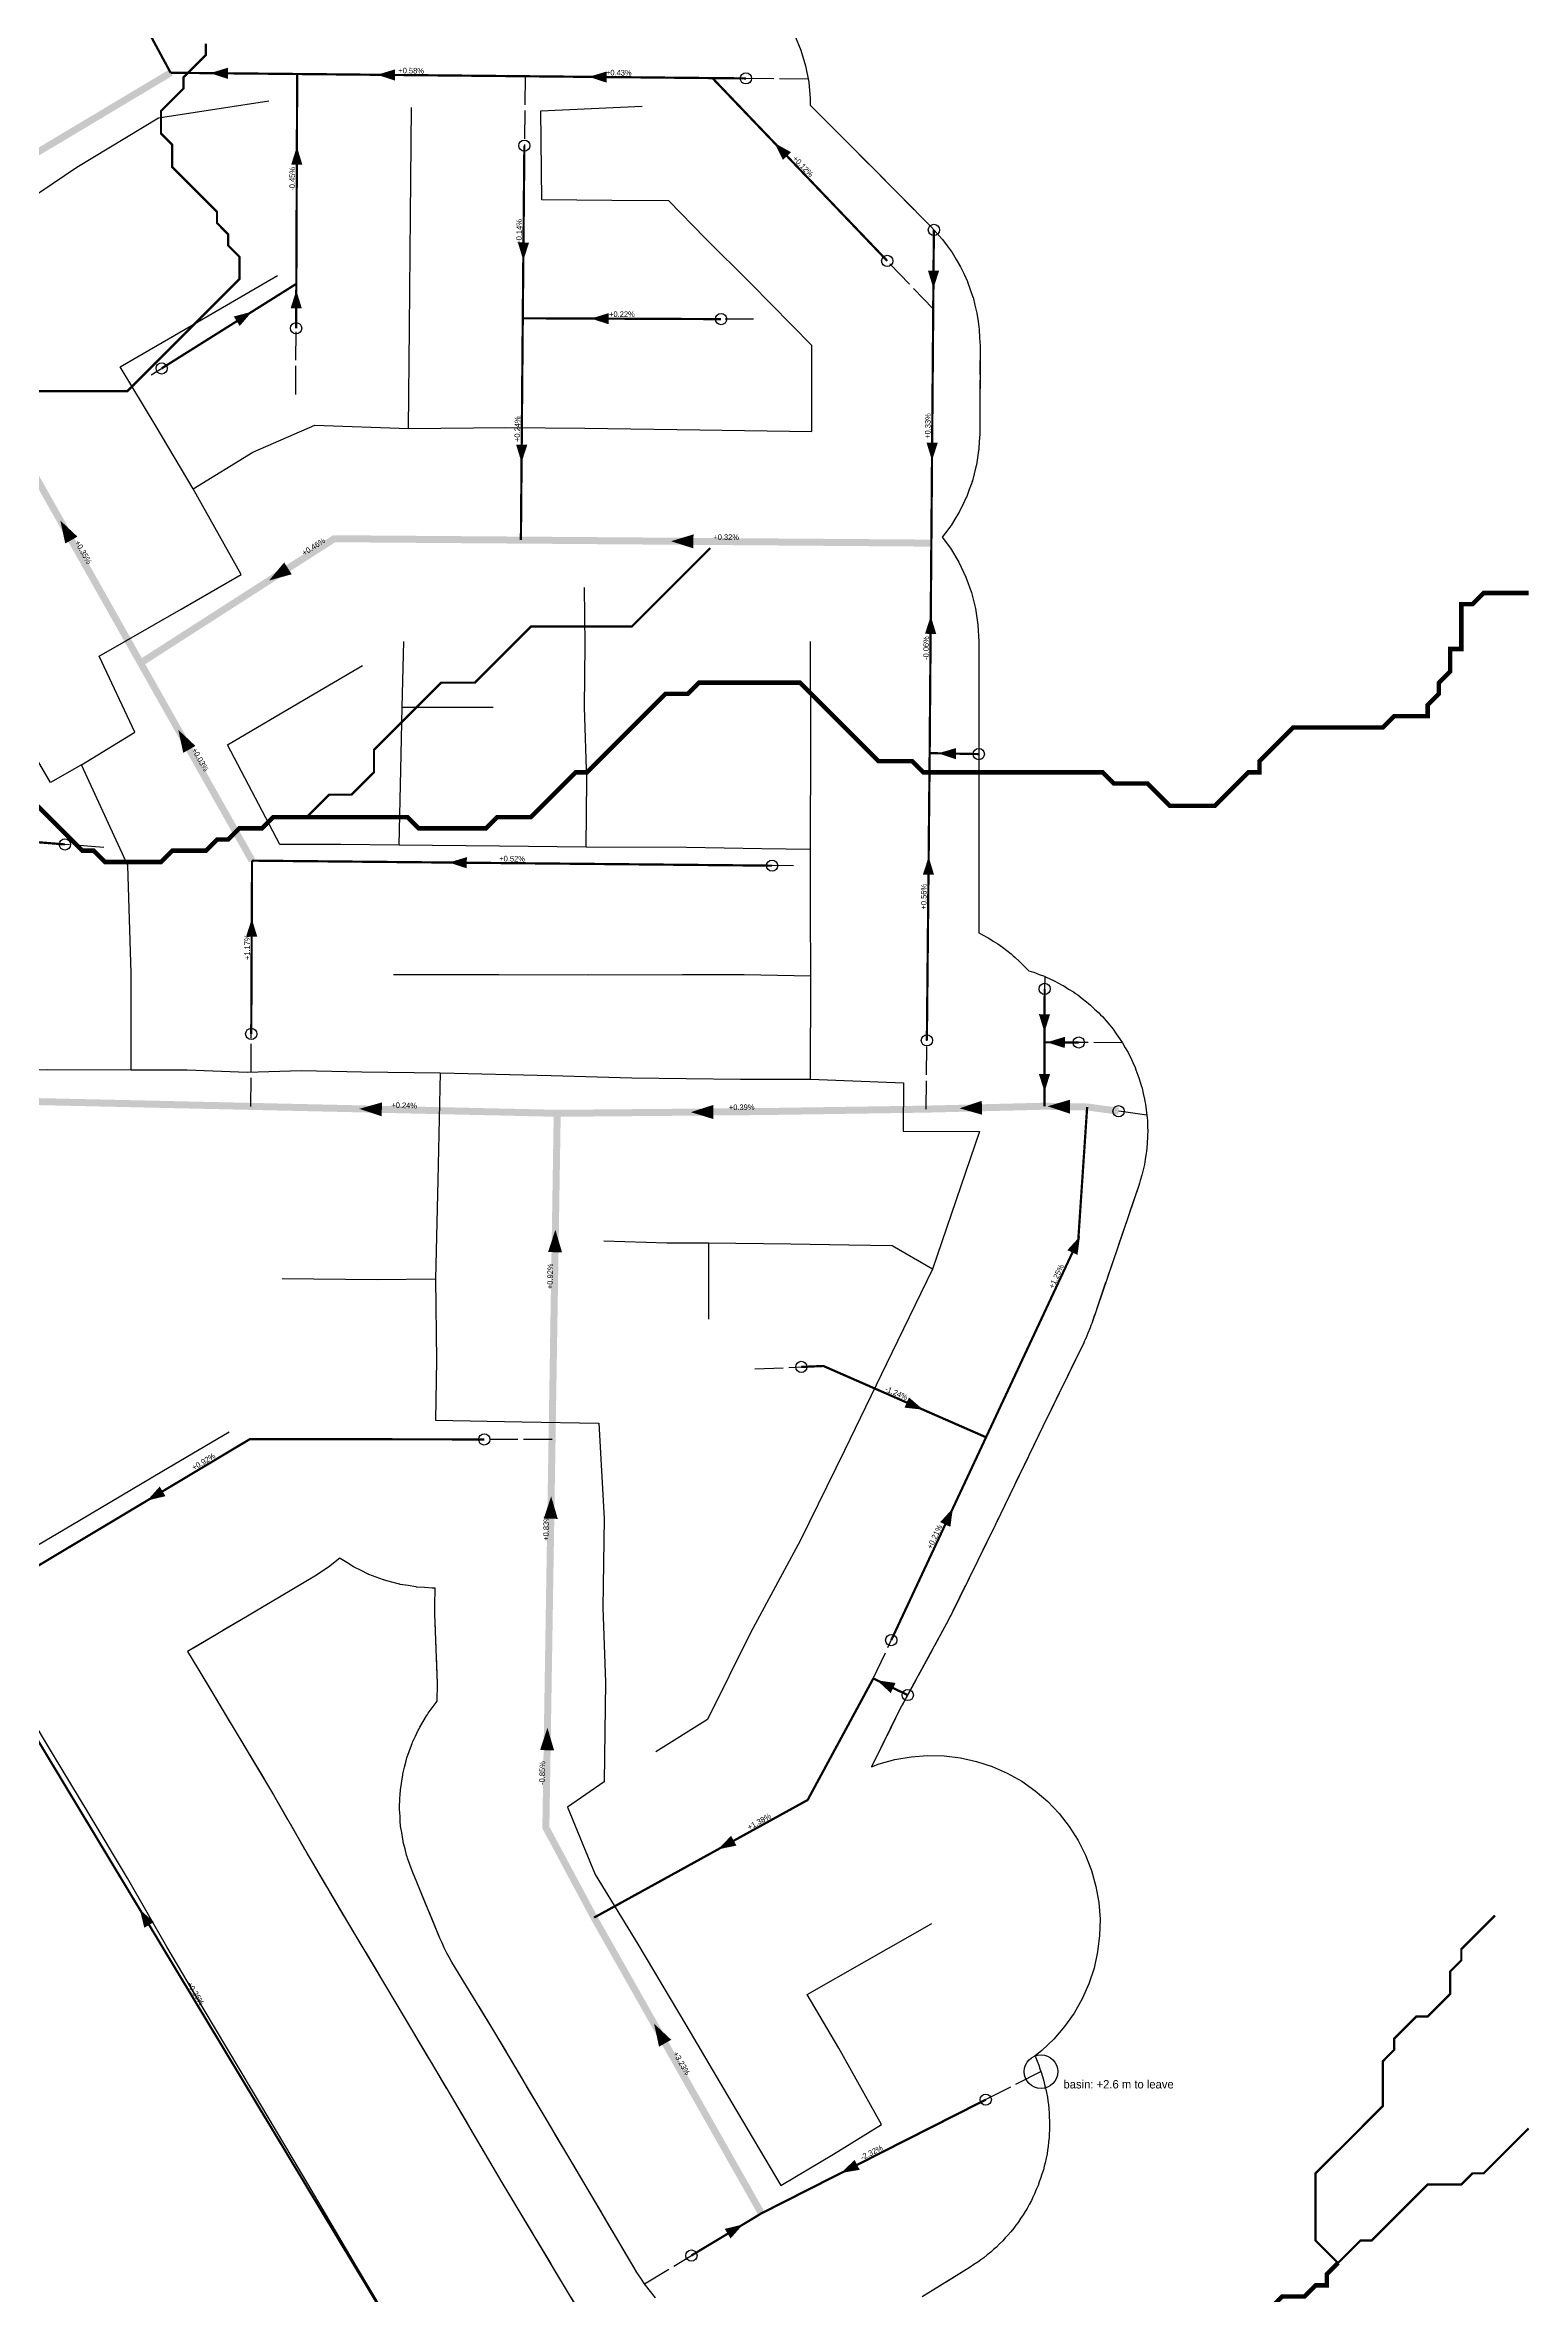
# Model space of a CAD drawing. Header units: metres. Extents: x 440276 to 476894, y 2561381 to 2578972.
# Drawn here: x 446609 to 447137, y 2566353 to 2567157 of the extents above; entities that cross this region are included whole.
import ezdxf
from ezdxf.enums import TextEntityAlignment as Align

# ---------------------------------------------------------------- set-up
doc = ezdxf.new("R2010")
doc.units = ezdxf.units.M
doc.header["$LTSCALE"] = 8
doc.linetypes.add('DASHDOT', pattern=[3.556, 2.54, -0.508, 0, -0.508])
doc.linetypes.add('DASHED', pattern=[1.524, 1.27, -0.254])
for name, color, linetype in [('A_ARROWS', 7, 'Continuous'), ('A_BASINS', 1, 'Continuous'), ('A_BRANCH', 7, 'Continuous'), ('A_BUILT_2006', 252, 'Continuous'), ('A_CATCHMENTS', 7, 'Continuous'), ('A_ENVELOPE', 3, 'Continuous'), ('A_GRADIENT', 8, 'Continuous'), ('A_HEAD_GAP', 8, 'Continuous'), ('A_HEADS', 8, 'Continuous'), ('A_LATERAL', 7, 'Continuous'), ('A_STREAMS', 5, 'Continuous'), ('A_SUBMAIN', 7, 'Continuous')]:
    doc.layers.add(name, color=color, linetype=linetype)

msp = doc.modelspace()

# ---------------------------------------------------------------- linework, layer by layer
at = {"layer": 'A_ARROWS', "color": 2}
for points in [[(446668.06, 2567146.64), (446674.48, 2567148.58), (446674.44, 2567144.58)], [(446727.7, 2567146.06), (446734.12, 2567148), (446734.08, 2567144)], [(446803.27, 2567145.32), (446809.69, 2567147.25), (446809.65, 2567143.25)], [(446699.06, 2567120.37), (446701.03, 2567113.97), (446697.03, 2567113.98)], [(446869.6, 2567121.67), (446875.47, 2567118.42), (446872.58, 2567115.66)], [(446779.89, 2567079.78), (446777.95, 2567086.2), (446781.95, 2567086.16)], [(446926.28, 2567069.74), (446924.33, 2567076.16), (446928.33, 2567076.13)], [(446698.85, 2567069.09), (446700.82, 2567062.68), (446696.82, 2567062.69)], [(446683.02, 2567061.47), (446678.66, 2567056.37), (446676.53, 2567059.76)], [(446804.02, 2567059.02), (446810.42, 2567060.99), (446810.41, 2567056.99)], [(446779.26, 2567007.6), (446777.32, 2567014.02), (446781.32, 2567013.98)], [(446925.79, 2567008.28), (446923.84, 2567014.7), (446927.84, 2567014.66)], [(446614.62, 2566986.9), (446620.72, 2566981.16), (446616.37, 2566978.71)], [(446832.64, 2566979.52), (446840.65, 2566981.96), (446840.62, 2566976.96)], [(446689.14, 2566965.5), (446694.52, 2566971.93), (446697.23, 2566967.72)], [(446925.34, 2566952.85), (446927.29, 2566946.43), (446923.29, 2566946.46)], [(446656.74, 2566912.17), (446662.85, 2566906.43), (446658.49, 2566903.97)], [(446927.97, 2566903.8), (446934.41, 2566905.68), (446934.33, 2566901.68)], [(446753.32, 2566864.79), (446759.74, 2566866.73), (446759.7, 2566862.73)], [(446924.59, 2566866.84), (446926.53, 2566860.42), (446922.53, 2566860.46)], [(446682.96, 2566844.73), (446684.93, 2566838.32), (446680.93, 2566838.34)], [(446965.92, 2566804.25), (446963.95, 2566810.66), (446967.95, 2566810.64)], [(446966.81, 2566800.61), (446973.22, 2566802.57), (446973.2, 2566798.57)], [(446965.96, 2566782.92), (446963.94, 2566789.31), (446967.94, 2566789.32)], [(446721.39, 2566776.86), (446729.45, 2566779.17), (446729.33, 2566774.18)], [(446839.69, 2566775.67), (446847.67, 2566778.23), (446847.71, 2566773.23)], [(446935.62, 2566777.04), (446943.55, 2566779.74), (446943.68, 2566774.74)], [(446967.05, 2566777.77), (446975.09, 2566780.13), (446975.01, 2566775.13)], [(446791.34, 2566733.67), (446793.71, 2566725.63), (446788.71, 2566725.71)], [(446978.62, 2566731.36), (446977.72, 2566724.71), (446974.1, 2566726.4)], [(446922.63, 2566669.43), (446915.96, 2566670.17), (446917.57, 2566673.83)], [(446645.62, 2566637), (446650.09, 2566642), (446652.14, 2566638.57)], [(446789.82, 2566638.5), (446792.2, 2566630.46), (446787.2, 2566630.54)], [(446933.24, 2566634.24), (446932.34, 2566627.6), (446928.71, 2566629.29)], [(446906.14, 2566572.83), (446912.78, 2566571.86), (446911.05, 2566568.25)], [(446788.51, 2566555.86), (446790.88, 2566547.82), (446785.88, 2566547.9)], [(446849.41, 2566512.46), (446854.05, 2566517.3), (446855.98, 2566513.8)], [(446643.01, 2566490.97), (446648.02, 2566486.52), (446644.59, 2566484.46)], [(446826.58, 2566450.19), (446832.7, 2566444.46), (446828.34, 2566442)], [(446893.36, 2566396.92), (446898.16, 2566401.6), (446899.97, 2566398.03)], [(446858.32, 2566378.53), (446853.87, 2566373.51), (446851.8, 2566376.94)]]:
    msp.add_solid(points, dxfattribs=at)
at = {"layer": 'A_BASINS', "color": 1}
msp.add_circle((446964.71, 2566433.09), 6, dxfattribs=at)
at = {"layer": 'A_BRANCH', "color": 2, "linetype": 'DASHED', "const_width": 0.8}
for points in [[(446909.81, 2567079.61), (446847.41, 2567144.88)], [(446780.27, 2567120.77), (446779.7, 2567059.12)], [(446911.23, 2566587.15), (446945.08, 2566659.59)], [(446744.12, 2566323.11), (446579.03, 2566597.17)]]:
    msp.add_lwpolyline(points, dxfattribs=at)
at = {"layer": 'A_BRANCH', "color": 2, "const_width": 0.8}
for points in [[(446923.95, 2566801.3), (446924.95, 2566903.86)], [(446682.77, 2566803.62), (446683.06, 2566865.47)], [(446765.94, 2566658.82), (446682.32, 2566658.95), (446579.03, 2566597.17)]]:
    msp.add_lwpolyline(points, dxfattribs=at)
at = {"layer": 'A_BUILT_2006', "color": 252}
for points in [[(446649.64, 2567130.74), (446689.1, 2567136.73)], [(446739.58, 2567095.64), (446739.94, 2567134.36)], [(446786.19, 2567133.2), (446822.37, 2567134.84)], [(446786.47, 2567101.36), (446786.19, 2567133.2)], [(446620.54, 2567113.05), (446649.64, 2567130.74)], [(446594.45, 2567095.41), (446620.54, 2567113.05)], [(446811.53, 2567101.17), (446786.47, 2567101.36)], [(446831.83, 2567101.01), (446811.53, 2567101.17)], [(446844.84, 2567087.77), (446831.83, 2567101.01)], [(446739.29, 2567055.69), (446739.58, 2567095.64)], [(446861.07, 2567071.51), (446844.84, 2567087.77)], [(446663.73, 2567057.87), (446692.19, 2567074.43)], [(446882.94, 2567049.45), (446861.07, 2567071.51)], [(446636.03, 2567041.76), (446663.73, 2567057.87)], [(446738.89, 2567019.8), (446739.29, 2567055.69)], [(446882.83, 2567018.66), (446882.94, 2567049.45)], [(446648.78, 2567020.45), (446636.03, 2567041.76)], [(446662.09, 2566998.23), (446648.78, 2567020.45)], [(446683.3, 2567011.27), (446705.53, 2567020.99)], [(446705.53, 2567020.99), (446738.89, 2567019.8)], [(446738.89, 2567019.8), (446773.6, 2567020.1)], [(446773.6, 2567020.1), (446801.9, 2567019.92)], [(446801.9, 2567019.92), (446842.86, 2567019.29)], [(446842.86, 2567019.29), (446882.83, 2567018.66)], [(446662.09, 2566998.23), (446683.3, 2567011.27)], [(446679.19, 2566967.67), (446662.09, 2566998.23)], [(446657.73, 2566955.27), (446679.19, 2566967.67)], [(446801.93, 2566942.58), (446801.74, 2566963)], [(446628.51, 2566938.49), (446657.73, 2566955.27)], [(446736.64, 2566920.33), (446737.21, 2566943.71)], [(446801.69, 2566920.33), (446801.93, 2566942.58)], [(446882.5, 2566908.16), (446882.47, 2566943.72)], [(446641.16, 2566911.4), (446628.51, 2566938.49)], [(446701.74, 2566922.99), (446722.51, 2566935.2)], [(446674.34, 2566906.79), (446701.74, 2566922.99)], [(446611.08, 2566893.33), (446596.01, 2566919.28)], [(446736.14, 2566897.89), (446736.64, 2566920.33)], [(446736.64, 2566920.33), (446769.12, 2566920.33)], [(446802.6, 2566894.36), (446801.69, 2566920.33)], [(446622.13, 2566899.67), (446641.16, 2566911.4)], [(446692.96, 2566871.28), (446674.34, 2566906.79)], [(446882.47, 2566869.51), (446882.5, 2566908.16)], [(446622.13, 2566899.67), (446611.08, 2566893.33)], [(446638.69, 2566863.7), (446622.13, 2566899.67)], [(446735.52, 2566871), (446736.14, 2566897.89)], [(446802.36, 2566870.32), (446802.6, 2566894.36)], [(446714.79, 2566871.21), (446692.96, 2566871.28)], [(446735.52, 2566871), (446714.79, 2566871.21)], [(446771.35, 2566870.63), (446735.52, 2566871)], [(446802.36, 2566870.32), (446771.35, 2566870.63)], [(446838.1, 2566870.14), (446802.36, 2566870.32)], [(446865, 2566869.69), (446838.1, 2566870.14)], [(446882.47, 2566869.51), (446865, 2566869.69)], [(446882.47, 2566848.24), (446882.47, 2566869.51)], [(446639.94, 2566825.27), (446638.69, 2566863.7)], [(446882.48, 2566824.2), (446882.47, 2566848.24)], [(446639.94, 2566790.79), (446639.94, 2566825.27)], [(446771.11, 2566824.7), (446733.54, 2566824.76)], [(446803.06, 2566824.63), (446771.11, 2566824.7)], [(446836.74, 2566824.76), (446803.06, 2566824.63)], [(446858.79, 2566824.76), (446836.74, 2566824.76)], [(446882.48, 2566824.2), (446858.79, 2566824.76)], [(446882.47, 2566787.43), (446882.48, 2566824.2)], [(446580.8, 2566790.79), (446610.14, 2566790.85)], [(446610.14, 2566790.85), (446639.94, 2566790.79)], [(446639.94, 2566790.79), (446659.93, 2566790.79)], [(446659.93, 2566790.79), (446681.35, 2566789.97)], [(446681.35, 2566789.97), (446700.7, 2566790.5)], [(446700.7, 2566790.5), (446722.21, 2566790.02)], [(446722.21, 2566790.02), (446750.22, 2566789.74)], [(446750.22, 2566789.74), (446749.38, 2566751.4)], [(446750.22, 2566789.74), (446789.81, 2566788.7)], [(446789.81, 2566788.7), (446818.65, 2566787.89)], [(446818.65, 2566787.89), (446857.42, 2566787.43)], [(446857.42, 2566787.43), (446882.47, 2566787.43)], [(446882.47, 2566787.43), (446915.63, 2566786.09)], [(446915.63, 2566786.09), (446915.5, 2566768.89)], [(446915.5, 2566768.89), (446942.78, 2566768.81)], [(446942.78, 2566768.81), (446926.01, 2566719.59)], [(446749.38, 2566751.4), (446748.6, 2566716.05)], [(446831.09, 2566728.89), (446808.69, 2566729.55)], [(446846.04, 2566728.9), (446831.09, 2566728.89)], [(446846.04, 2566728.9), (446845.97, 2566701.7)], [(446875.38, 2566728.49), (446846.04, 2566728.9)], [(446896.08, 2566728.16), (446875.38, 2566728.49)], [(446911.6, 2566727.91), (446896.08, 2566728.16)], [(446926.01, 2566719.59), (446911.6, 2566727.91)], [(446727.75, 2566715.78), (446693.75, 2566716.2)], [(446748.6, 2566716.05), (446727.75, 2566715.78)], [(446748.6, 2566716.05), (446748.87, 2566687.05)], [(446926.01, 2566719.59), (446911.44, 2566689.72)], [(446911.44, 2566689.72), (446894.54, 2566654.9)], [(446748.87, 2566687.05), (446748.56, 2566665.74)], [(446748.56, 2566665.74), (446779.33, 2566665.13)], [(446650.83, 2566647.36), (446674.84, 2566661.58)], [(446779.33, 2566665.13), (446806.89, 2566664.59)], [(446806.89, 2566664.59), (446808.75, 2566630.57)], [(446894.54, 2566654.9), (446878.84, 2566622.89)], [(446621.54, 2566630), (446650.83, 2566647.36)], [(446601.2, 2566617.95), (446621.54, 2566630)], [(446808.75, 2566630.57), (446808.29, 2566598.72)], [(446878.84, 2566622.89), (446860.94, 2566589.79)], [(446808.29, 2566598.72), (446809.25, 2566572.17)], [(446860.94, 2566589.79), (446845.64, 2566558.82)], [(446809.25, 2566572.17), (446808.72, 2566536.54)], [(446612.23, 2566546.12), (446603.15, 2566561.25)], [(446845.64, 2566558.82), (446827.18, 2566547.25)], [(446624.52, 2566525.65), (446612.23, 2566546.12)], [(446808.72, 2566536.54), (446795.72, 2566527.57)], [(446638.58, 2566502.22), (446624.52, 2566525.65)], [(446795.72, 2566527.57), (446805.6, 2566503.47)], [(446652.62, 2566477.65), (446638.58, 2566502.22)], [(446805.6, 2566503.47), (446820.83, 2566478.61)], [(446902.56, 2566472.8), (446925.78, 2566486)], [(446665.6, 2566455.76), (446652.62, 2566477.65)], [(446820.83, 2566478.61), (446837.89, 2566449.76)], [(446881.25, 2566460.68), (446902.56, 2566472.8)], [(446892.47, 2566441.44), (446881.25, 2566460.68)], [(446683.18, 2566426.26), (446665.6, 2566455.76)], [(446837.89, 2566449.76), (446854.33, 2566421.98)], [(446907.76, 2566414.24), (446892.47, 2566441.44)], [(446702.93, 2566393.03), (446683.18, 2566426.26)], [(446854.33, 2566421.98), (446871.81, 2566392.43)], [(446890.65, 2566403.62), (446907.76, 2566414.24)], [(446871.81, 2566392.43), (446890.65, 2566403.62)], [(446720.32, 2566363.48), (446702.93, 2566393.03)], [(446753.72, 2566307.7), (446720.32, 2566363.48)]]:
    msp.add_lwpolyline(points, dxfattribs=at)
at = {"layer": 'A_CATCHMENTS', "color": 2, "linetype": 'DASHED'}
for points in [[(446876.71, 2567160.29), (446878.94, 2567154.84), (446880.63, 2567149.2), (446881.76, 2567143.42), (446882.31, 2567137.56), (446882.3, 2567135.26), (446887.48, 2567129.99), (446903.54, 2567113.89), (446903.61, 2567113.82), (446903.69, 2567113.75), (446925.55, 2567091.68), (446927.5, 2567089.51), (446929.45, 2567087.35), (446929.47, 2567087.32), (446929.49, 2567087.3), (446931.21, 2567084.95), (446932.94, 2567082.61), (446932.96, 2567082.58), (446932.98, 2567082.55), (446934.46, 2567080.05), (446935.95, 2567077.54), (446935.96, 2567077.52), (446935.98, 2567077.49), (446937.21, 2567074.85), (446938.45, 2567072.21), (446938.46, 2567072.18), (446938.47, 2567072.16), (446939.44, 2567069.41), (446940.41, 2567066.66), (446940.42, 2567066.63), (446940.43, 2567066.6), (446941.13, 2567063.77), (446941.83, 2567060.95), (446941.83, 2567060.92), (446941.84, 2567060.89), (446942.25, 2567058), (446942.67, 2567055.12), (446942.67, 2567055.09), (446942.68, 2567055.06), (446942.8, 2567052.15), (446942.94, 2567049.24), (446942.83, 2567018.46), (446942.81, 2567018.09), (446942.82, 2567017.73), (446942.66, 2567015.16), (446942.52, 2567012.58), (446942.47, 2567012.22), (446942.44, 2567011.86), (446942.02, 2567009.31), (446941.64, 2567006.75), (446941.55, 2567006.4), (446941.49, 2567006.05), (446940.82, 2567003.55), (446940.19, 2567001.05), (446940.06, 2567000.71), (446939.97, 2567000.36), (446939.06, 2566997.94), (446938.18, 2566995.51), (446938.03, 2566995.18), (446937.9, 2566994.85), (446936.76, 2566992.53), (446935.65, 2566990.2), (446935.46, 2566989.89), (446935.3, 2566989.56), (446933.94, 2566987.37), (446932.6, 2566985.16), (446932.39, 2566984.87), (446932.19, 2566984.56), (446930.62, 2566982.51), (446929.46, 2566980.96), (446932.33, 2566977.1), (446935.36, 2566972.05), (446937.88, 2566966.73), (446939.87, 2566961.19), (446941.31, 2566955.48), (446942.18, 2566949.65), (446942.47, 2566943.77), (446942.5, 2566908.21), (446942.5, 2566908.16), (446942.5, 2566908.11), (446942.47, 2566869.49), (446942.47, 2566848.24), (446942.47, 2566839.68), (446942.55, 2566839.65), (446944.31, 2566838.79), (446945.15, 2566838.28), (446946.02, 2566837.83), (446947.67, 2566836.75), (446949.34, 2566835.73), (446950.13, 2566835.14), (446950.95, 2566834.6), (446952.48, 2566833.37), (446954.04, 2566832.18), (446954.77, 2566831.52), (446955.53, 2566830.9), (446956.93, 2566829.53), (446958.38, 2566828.2), (446959.03, 2566827.46), (446959.73, 2566826.78), (446960.2, 2566826.22), (446960.37, 2566826.18), (446961.24, 2566825.86), (446962.14, 2566825.6), (446964.01, 2566824.86), (446965.91, 2566824.18), (446966.75, 2566823.78), (446967.61, 2566823.43), (446969.4, 2566822.51), (446971.22, 2566821.64), (446972.02, 2566821.16), (446972.85, 2566820.74), (446974.54, 2566819.64), (446976.27, 2566818.6), (446977.01, 2566818.04), (446977.79, 2566817.54), (446979.37, 2566816.28), (446980.98, 2566815.08), (446981.67, 2566814.45), (446982.4, 2566813.87), (446983.85, 2566812.47), (446985.34, 2566811.11), (446985.96, 2566810.42), (446986.62, 2566809.77), (446987.93, 2566808.23), (446989.28, 2566806.74), (446989.83, 2566805.99), (446990.43, 2566805.28), (446991.57, 2566803.62), (446992.77, 2566802), (446993.25, 2566801.2), (446993.77, 2566800.43), (446994.75, 2566798.67), (446995.78, 2566796.94), (446996.18, 2566796.1), (446996.63, 2566795.28), (446997.43, 2566793.43), (446998.28, 2566791.61), (446998.59, 2566790.73), (446998.96, 2566789.88), (446999.58, 2566787.96), (447000.25, 2566786.06), (447000.47, 2566785.16), (447000.76, 2566784.27), (447001.18, 2566782.3), (447001.66, 2566780.34), (447001.8, 2566779.42), (447001.99, 2566778.51), (447002.22, 2566776.51), (447002.51, 2566774.51), (447002.55, 2566773.59), (447002.66, 2566772.66), (447002.69, 2566770.65), (447002.78, 2566768.63), (447002.73, 2566767.7), (447002.75, 2566766.78), (447002.58, 2566764.77), (447002.48, 2566762.75), (447002.34, 2566761.83), (447002.26, 2566760.91), (447001.9, 2566758.92), (447001.59, 2566756.93), (447001.37, 2566756.03), (447001.2, 2566755.12), (447000.64, 2566753.18), (447000.15, 2566751.22), (446999.83, 2566750.35), (446999.57, 2566749.46), (446982.8, 2566700.23), (446982.5, 2566699.47), (446982.25, 2566698.69), (446981.42, 2566696.76), (446980.65, 2566694.8), (446980.64, 2566694.78), (446980.63, 2566694.76), (446980.25, 2566694.03), (446979.93, 2566693.28), (446965.39, 2566663.47), (446948.52, 2566628.71), (446948.46, 2566628.6), (446948.41, 2566628.48), (446932.71, 2566596.47), (446932.13, 2566595.43), (446931.62, 2566594.35), (446914.24, 2566562.22), (446904.21, 2566541.91), (446906.87, 2566542.94), (446912.54, 2566544.52), (446918.34, 2566545.54), (446924.21, 2566545.98), (446930.1, 2566545.85), (446935.95, 2566545.14), (446941.69, 2566543.85), (446947.29, 2566542.02), (446952.67, 2566539.64), (446957.8, 2566536.75), (446962.62, 2566533.36), (446967.09, 2566529.52), (446971.15, 2566525.27), (446974.78, 2566520.63), (446977.94, 2566515.66), (446980.6, 2566510.41), (446982.73, 2566504.92), (446984.3, 2566499.24), (446985.32, 2566493.44), (446985.76, 2566487.57), (446985.63, 2566481.68), (446984.92, 2566475.84), (446983.64, 2566470.09), (446981.8, 2566464.5), (446979.42, 2566459.11), (446976.53, 2566453.98), (446973.14, 2566449.16), (446969.31, 2566444.7), (446965.05, 2566440.63), (446962.54, 2566438.67), (446962.69, 2566438.38), (446963.27, 2566436.85), (446963.92, 2566435.35), (446964.32, 2566434.1), (446964.79, 2566432.88), (446965.22, 2566431.3), (446965.72, 2566429.75), (446966, 2566428.46), (446966.34, 2566427.2), (446966.62, 2566425.59), (446966.96, 2566423.99), (446967.11, 2566422.69), (446967.33, 2566421.39), (446967.45, 2566419.76), (446967.63, 2566418.14), (446967.65, 2566416.83), (446967.75, 2566415.52), (446967.7, 2566413.89), (446967.73, 2566412.25), (446967.62, 2566410.95), (446967.58, 2566409.63), (446967.38, 2566408.01), (446967.24, 2566406.38), (446967.01, 2566405.09), (446966.84, 2566403.79), (446966.48, 2566402.2), (446966.18, 2566400.59), (446965.82, 2566399.33), (446965.53, 2566398.05), (446965.01, 2566396.5), (446964.57, 2566394.93), (446964.08, 2566393.71), (446963.67, 2566392.47), (446963, 2566390.98), (446962.4, 2566389.46), (446961.8, 2566388.29), (446961.26, 2566387.09), (446960.45, 2566385.67), (446959.71, 2566384.22), (446958.99, 2566383.12), (446958.34, 2566381.98), (446957.4, 2566380.65), (446956.51, 2566379.27), (446955.7, 2566378.25), (446954.94, 2566377.18), (446953.87, 2566375.94), (446952.85, 2566374.66), (446951.94, 2566373.72), (446951.08, 2566372.73), (446949.89, 2566371.61), (446948.75, 2566370.43), (446947.75, 2566369.59), (446946.8, 2566368.68), (446945.51, 2566367.68), (446944.26, 2566366.63), (446943.18, 2566365.88), (446942.15, 2566365.08), (446940.76, 2566364.21), (446939.42, 2566363.28), (446922.31, 2566352.65)], [(446827.12, 2566352.39), (446825.3, 2566354.64), (446823.47, 2566356.88), (446823.44, 2566356.93), (446823.41, 2566356.97), (446821.82, 2566359.38), (446820.22, 2566361.79), (446820.19, 2566361.84), (446820.17, 2566361.88), (446802.69, 2566391.43), (446802.69, 2566391.43), (446802.69, 2566391.43), (446786.25, 2566419.21), (446786.25, 2566419.21), (446769.42, 2566447.67), (446754.43, 2566472.15), (446753.54, 2566473.78), (446752.59, 2566475.38), (446752.13, 2566476.36), (446751.61, 2566477.31), (446750.88, 2566479.03), (446750.09, 2566480.71), (446740.21, 2566504.81), (446739.41, 2566507.06), (446738.58, 2566509.29), (446738.43, 2566509.83), (446738.25, 2566510.36), (446737.68, 2566512.67), (446737.06, 2566514.98), (446736.97, 2566515.53), (446736.84, 2566516.07), (446736.49, 2566518.44), (446736.11, 2566520.79), (446736.07, 2566521.35), (446735.99, 2566521.9), (446735.88, 2566524.29), (446735.73, 2566526.67), (446735.75, 2566527.23), (446735.73, 2566527.78), (446735.85, 2566530.17), (446735.93, 2566532.55), (446736.01, 2566533.11), (446736.04, 2566533.66), (446736.39, 2566536.02), (446736.71, 2566538.39), (446736.84, 2566538.93), (446736.92, 2566539.48), (446737.51, 2566541.8), (446738.05, 2566544.12), (446738.23, 2566544.65), (446738.37, 2566545.19), (446739.18, 2566547.44), (446739.95, 2566549.69), (446740.18, 2566550.2), (446740.37, 2566550.73), (446741.4, 2566552.88), (446742.39, 2566555.05), (446742.67, 2566555.54), (446742.91, 2566556.04), (446744.14, 2566558.08), (446745.34, 2566560.15), (446745.67, 2566560.6), (446745.96, 2566561.08), (446747.38, 2566562.99), (446748.78, 2566564.93), (446749.14, 2566565.35), (446749.24, 2566571.53), (446748.33, 2566596.55), (446748.35, 2566598.06), (446748.3, 2566599.57), (446748.39, 2566605.73), (446747.38, 2566605.75), (446744.58, 2566605.94), (446741.79, 2566606.12), (446741.65, 2566606.15), (446741.5, 2566606.16), (446738.74, 2566606.62), (446735.98, 2566607.07), (446735.84, 2566607.11), (446735.7, 2566607.13), (446733, 2566607.87), (446730.29, 2566608.59), (446730.15, 2566608.64), (446730.01, 2566608.68), (446727.4, 2566609.67), (446724.78, 2566610.65), (446724.65, 2566610.72), (446724.51, 2566610.77), (446722, 2566612.02), (446719.49, 2566613.25), (446719.37, 2566613.33), (446719.24, 2566613.39), (446716.87, 2566614.88), (446714.49, 2566616.35), (446714.37, 2566616.44), (446714.34, 2566616.46), (446710.34, 2566613.21), (446705.42, 2566609.96), (446681.42, 2566595.74), (446681.42, 2566595.74), (446681.42, 2566595.74), (446660.04, 2566583.07), (446663.68, 2566577), (446675.97, 2566556.53), (446675.97, 2566556.53), (446675.97, 2566556.53), (446690.03, 2566533.1), (446690.33, 2566532.53), (446690.68, 2566531.98), (446704.48, 2566507.83), (446717.18, 2566486.41), (446734.72, 2566456.97), (446734.73, 2566456.94), (446734.75, 2566456.92), (446754.5, 2566423.7), (446754.57, 2566423.57), (446754.64, 2566423.46), (446771.91, 2566394.11), (446805.2, 2566338.53)]]:
    msp.add_lwpolyline(points, dxfattribs=at)
at = {"layer": 'A_ENVELOPE', "color": 3}
for points in [[(446876.71, 2567160.29), (446878.94, 2567154.84), (446880.63, 2567149.2), (446881.76, 2567143.42), (446882.31, 2567137.56), (446882.3, 2567135.26), (446887.48, 2567129.99), (446903.54, 2567113.89), (446903.61, 2567113.82), (446903.69, 2567113.75), (446925.55, 2567091.68), (446927.5, 2567089.51), (446929.45, 2567087.35), (446929.47, 2567087.32), (446929.49, 2567087.3), (446931.21, 2567084.95), (446932.94, 2567082.61), (446932.96, 2567082.58), (446932.98, 2567082.55), (446934.46, 2567080.05), (446935.95, 2567077.54), (446935.96, 2567077.52), (446935.98, 2567077.49), (446937.21, 2567074.85), (446938.45, 2567072.21), (446938.46, 2567072.18), (446938.47, 2567072.16), (446939.44, 2567069.41), (446940.41, 2567066.66), (446940.42, 2567066.63), (446940.43, 2567066.6), (446941.13, 2567063.77), (446941.83, 2567060.95), (446941.83, 2567060.92), (446941.84, 2567060.89), (446942.25, 2567058), (446942.67, 2567055.12), (446942.67, 2567055.09), (446942.68, 2567055.06), (446942.8, 2567052.15), (446942.94, 2567049.24), (446942.83, 2567018.46), (446942.81, 2567018.09), (446942.82, 2567017.73), (446942.66, 2567015.16), (446942.52, 2567012.58), (446942.47, 2567012.22), (446942.44, 2567011.86), (446942.02, 2567009.31), (446941.64, 2567006.75), (446941.55, 2567006.4), (446941.49, 2567006.05), (446940.82, 2567003.55), (446940.19, 2567001.05), (446940.06, 2567000.71), (446939.97, 2567000.36), (446939.06, 2566997.94), (446938.18, 2566995.51), (446938.03, 2566995.18), (446937.9, 2566994.85), (446936.76, 2566992.53), (446935.65, 2566990.2), (446935.46, 2566989.89), (446935.3, 2566989.56), (446933.94, 2566987.37), (446932.6, 2566985.16), (446932.39, 2566984.87), (446932.19, 2566984.56), (446930.62, 2566982.51), (446929.46, 2566980.96), (446932.33, 2566977.1), (446935.36, 2566972.05), (446937.88, 2566966.73), (446939.87, 2566961.19), (446941.31, 2566955.48), (446942.18, 2566949.65), (446942.47, 2566943.77), (446942.5, 2566908.21), (446942.5, 2566908.16), (446942.5, 2566908.11), (446942.47, 2566869.49), (446942.47, 2566848.24), (446942.47, 2566839.68), (446942.55, 2566839.65), (446944.31, 2566838.79), (446945.15, 2566838.28), (446946.02, 2566837.83), (446947.67, 2566836.75), (446949.34, 2566835.73), (446950.13, 2566835.14), (446950.95, 2566834.6), (446952.48, 2566833.37), (446954.04, 2566832.18), (446954.77, 2566831.52), (446955.53, 2566830.9), (446956.93, 2566829.53), (446958.38, 2566828.2), (446959.03, 2566827.46), (446959.73, 2566826.78), (446960.2, 2566826.22), (446960.37, 2566826.18), (446961.24, 2566825.86), (446962.14, 2566825.6), (446964.01, 2566824.86), (446965.91, 2566824.18), (446966.75, 2566823.78), (446967.61, 2566823.43), (446969.4, 2566822.51), (446971.22, 2566821.64), (446972.02, 2566821.16), (446972.85, 2566820.74), (446974.54, 2566819.64), (446976.27, 2566818.6), (446977.01, 2566818.04), (446977.79, 2566817.54), (446979.37, 2566816.28), (446980.98, 2566815.08), (446981.67, 2566814.45), (446982.4, 2566813.87), (446983.85, 2566812.47), (446985.34, 2566811.11), (446985.96, 2566810.42), (446986.62, 2566809.77), (446987.93, 2566808.23), (446989.28, 2566806.74), (446989.83, 2566805.99), (446990.43, 2566805.28), (446991.57, 2566803.62), (446992.77, 2566802), (446993.25, 2566801.2), (446993.77, 2566800.43), (446994.75, 2566798.67), (446995.78, 2566796.94), (446996.18, 2566796.1), (446996.63, 2566795.28), (446997.43, 2566793.43), (446998.28, 2566791.61), (446998.59, 2566790.73), (446998.96, 2566789.88), (446999.58, 2566787.96), (447000.25, 2566786.06), (447000.47, 2566785.16), (447000.76, 2566784.27), (447001.18, 2566782.3), (447001.66, 2566780.34), (447001.8, 2566779.42), (447001.99, 2566778.51), (447002.22, 2566776.51), (447002.51, 2566774.51), (447002.55, 2566773.59), (447002.66, 2566772.66), (447002.69, 2566770.65), (447002.78, 2566768.63), (447002.73, 2566767.7), (447002.75, 2566766.78), (447002.58, 2566764.77), (447002.48, 2566762.75), (447002.34, 2566761.83), (447002.26, 2566760.91), (447001.9, 2566758.92), (447001.59, 2566756.93), (447001.37, 2566756.03), (447001.2, 2566755.12), (447000.64, 2566753.18), (447000.15, 2566751.22), (446999.83, 2566750.35), (446999.57, 2566749.46), (446982.8, 2566700.23), (446982.5, 2566699.47), (446982.25, 2566698.69), (446981.42, 2566696.76), (446980.65, 2566694.8), (446980.64, 2566694.78), (446980.63, 2566694.76), (446980.25, 2566694.03), (446979.93, 2566693.28), (446965.39, 2566663.47), (446948.52, 2566628.71), (446948.46, 2566628.6), (446948.41, 2566628.48), (446932.71, 2566596.47), (446932.13, 2566595.43), (446931.62, 2566594.35), (446914.24, 2566562.22), (446904.21, 2566541.91), (446906.87, 2566542.94), (446912.54, 2566544.52), (446918.34, 2566545.54), (446924.21, 2566545.98), (446930.1, 2566545.85), (446935.95, 2566545.14), (446941.69, 2566543.85), (446947.29, 2566542.02), (446952.67, 2566539.64), (446957.8, 2566536.75), (446962.62, 2566533.36), (446967.09, 2566529.52), (446971.15, 2566525.27), (446974.78, 2566520.63), (446977.94, 2566515.66), (446980.6, 2566510.41), (446982.73, 2566504.92), (446984.3, 2566499.24), (446985.32, 2566493.44), (446985.76, 2566487.57), (446985.63, 2566481.68), (446984.92, 2566475.84), (446983.64, 2566470.09), (446981.8, 2566464.5), (446979.42, 2566459.11), (446976.53, 2566453.98), (446973.14, 2566449.16), (446969.31, 2566444.7), (446965.05, 2566440.63), (446962.54, 2566438.67), (446962.69, 2566438.38), (446963.27, 2566436.85), (446963.92, 2566435.35), (446964.32, 2566434.1), (446964.79, 2566432.88), (446965.22, 2566431.3), (446965.72, 2566429.75), (446966, 2566428.46), (446966.34, 2566427.2), (446966.62, 2566425.59), (446966.96, 2566423.99), (446967.11, 2566422.69), (446967.33, 2566421.39), (446967.45, 2566419.76), (446967.63, 2566418.14), (446967.65, 2566416.83), (446967.75, 2566415.52), (446967.7, 2566413.89), (446967.73, 2566412.25), (446967.62, 2566410.95), (446967.58, 2566409.63), (446967.38, 2566408.01), (446967.24, 2566406.38), (446967.01, 2566405.09), (446966.84, 2566403.79), (446966.48, 2566402.2), (446966.18, 2566400.59), (446965.82, 2566399.33), (446965.53, 2566398.05), (446965.01, 2566396.5), (446964.57, 2566394.93), (446964.08, 2566393.71), (446963.67, 2566392.47), (446963, 2566390.98), (446962.4, 2566389.46), (446961.8, 2566388.29), (446961.26, 2566387.09), (446960.45, 2566385.67), (446959.71, 2566384.22), (446958.99, 2566383.12), (446958.34, 2566381.98), (446957.4, 2566380.65), (446956.51, 2566379.27), (446955.7, 2566378.25), (446954.94, 2566377.18), (446953.87, 2566375.94), (446952.85, 2566374.66), (446951.94, 2566373.72), (446951.08, 2566372.73), (446949.89, 2566371.61), (446948.75, 2566370.43), (446947.75, 2566369.59), (446946.8, 2566368.68), (446945.51, 2566367.68), (446944.26, 2566366.63), (446943.18, 2566365.88), (446942.15, 2566365.08), (446940.76, 2566364.21), (446939.42, 2566363.28), (446922.31, 2566352.65)], [(446827.12, 2566352.39), (446825.3, 2566354.64), (446823.47, 2566356.88), (446823.44, 2566356.93), (446823.41, 2566356.97), (446821.82, 2566359.38), (446820.22, 2566361.79), (446820.19, 2566361.84), (446820.17, 2566361.88), (446802.69, 2566391.43), (446802.69, 2566391.43), (446802.69, 2566391.43), (446786.25, 2566419.21), (446786.25, 2566419.21), (446769.42, 2566447.67), (446754.43, 2566472.15), (446753.54, 2566473.78), (446752.59, 2566475.38), (446752.13, 2566476.36), (446751.61, 2566477.31), (446750.88, 2566479.03), (446750.09, 2566480.71), (446740.21, 2566504.81), (446739.41, 2566507.06), (446738.58, 2566509.29), (446738.43, 2566509.83), (446738.25, 2566510.36), (446737.68, 2566512.67), (446737.06, 2566514.98), (446736.97, 2566515.53), (446736.84, 2566516.07), (446736.49, 2566518.44), (446736.11, 2566520.79), (446736.07, 2566521.35), (446735.99, 2566521.9), (446735.88, 2566524.29), (446735.73, 2566526.67), (446735.75, 2566527.23), (446735.73, 2566527.78), (446735.85, 2566530.17), (446735.93, 2566532.55), (446736.01, 2566533.11), (446736.04, 2566533.66), (446736.39, 2566536.02), (446736.71, 2566538.39), (446736.84, 2566538.93), (446736.92, 2566539.48), (446737.51, 2566541.8), (446738.05, 2566544.12), (446738.23, 2566544.65), (446738.37, 2566545.19), (446739.18, 2566547.44), (446739.95, 2566549.69), (446740.18, 2566550.2), (446740.37, 2566550.73), (446741.4, 2566552.88), (446742.39, 2566555.05), (446742.67, 2566555.54), (446742.91, 2566556.04), (446744.14, 2566558.08), (446745.34, 2566560.15), (446745.67, 2566560.6), (446745.96, 2566561.08), (446747.38, 2566562.99), (446748.78, 2566564.93), (446749.14, 2566565.35), (446749.24, 2566571.53), (446748.33, 2566596.55), (446748.35, 2566598.06), (446748.3, 2566599.57), (446748.39, 2566605.73), (446747.38, 2566605.75), (446744.58, 2566605.94), (446741.79, 2566606.12), (446741.65, 2566606.15), (446741.5, 2566606.16), (446738.74, 2566606.62), (446735.98, 2566607.07), (446735.84, 2566607.11), (446735.7, 2566607.13), (446733, 2566607.87), (446730.29, 2566608.59), (446730.15, 2566608.64), (446730.01, 2566608.68), (446727.4, 2566609.67), (446724.78, 2566610.65), (446724.65, 2566610.72), (446724.51, 2566610.77), (446722, 2566612.02), (446719.49, 2566613.25), (446719.37, 2566613.33), (446719.24, 2566613.39), (446716.87, 2566614.88), (446714.49, 2566616.35), (446714.37, 2566616.44), (446714.34, 2566616.46), (446710.34, 2566613.21), (446705.42, 2566609.96), (446681.42, 2566595.74), (446681.42, 2566595.74), (446681.42, 2566595.74), (446660.04, 2566583.07), (446663.68, 2566577), (446675.97, 2566556.53), (446675.97, 2566556.53), (446675.97, 2566556.53), (446690.03, 2566533.1), (446690.33, 2566532.53), (446690.68, 2566531.98), (446704.48, 2566507.83), (446717.18, 2566486.41), (446734.72, 2566456.97), (446734.73, 2566456.94), (446734.75, 2566456.92), (446754.5, 2566423.7), (446754.57, 2566423.57), (446754.64, 2566423.46), (446771.91, 2566394.11), (446805.2, 2566338.53)]]:
    msp.add_lwpolyline(points, dxfattribs=at)
at = {"layer": 'A_HEAD_GAP', "color": 8, "linetype": 'DASHED'}
for points in [[(446780.5, 2567145.54), (446780.27, 2567120.77)], [(446881.54, 2567144.55), (446859.34, 2567144.77)], [(446926.22, 2567062.44), (446909.81, 2567079.61)], [(446698.7, 2567031.94), (446698.79, 2567055.58)], [(446862.1, 2567058.77), (446850.49, 2567058.82)], [(446647.1, 2567038.91), (446650.78, 2567041.22)], [(446630.1, 2566870.15), (446616.25, 2566871.27)], [(446876.37, 2566863.6), (446868.7, 2566863.68)], [(446966.02, 2566824.12), (446966, 2566819.7)], [(446682.65, 2566777.73), (446682.77, 2566803.62)], [(446923.71, 2566776.75), (446923.95, 2566801.3)], [(446993.77, 2566800.44), (446978.17, 2566800.54)], [(447002.49, 2566774.63), (446992.38, 2566776.01)], [(446862.49, 2566684.02), (446879.13, 2566684.71)], [(446790.15, 2566658.78), (446765.94, 2566658.82)], [(446904.83, 2566573.46), (446911.23, 2566587.15)], [(446964.71, 2566433.09), (446944.98, 2566423.09)], [(446823.16, 2566357.34), (446839.9, 2566367.43)]]:
    msp.add_lwpolyline(points, dxfattribs=at)
at = {"layer": 'A_HEADS', "color": 2}
for centre in [(446859.34, 2567144.77), (446780.27, 2567120.77), (446926.45, 2567090.69), (446909.81, 2567079.61), (446850.49, 2567058.82), (446698.79, 2567055.58), (446650.78, 2567041.22), (446942.5, 2566903.52), (446616.25, 2566871.27), (446868.7, 2566863.68), (446966, 2566819.7), (446682.77, 2566803.62), (446923.95, 2566801.3), (446978.17, 2566800.54), (446992.38, 2566776.01), (446879.13, 2566684.71), (446765.94, 2566658.82), (446911.23, 2566587.15), (446917.13, 2566567.55), (446944.98, 2566423.09), (446839.9, 2566367.43)]:
    msp.add_circle(centre, 2, dxfattribs=at)
at = {"layer": 'A_LATERAL', "color": 2, "linetype": 'DASHED', "const_width": 0.8}
for points in [[(446629.47, 2567222.34), (446628.69, 2567193.66), (446653.99, 2567146.78)], [(446699.17, 2567146.34), (446653.99, 2567146.78)], [(446847.41, 2567144.88), (446780.5, 2567145.54)], [(446859.34, 2567144.77), (446847.41, 2567144.88)], [(446926.45, 2567090.69), (446926.22, 2567062.44)], [(446698.79, 2567055.58), (446698.86, 2567071.42)], [(446779.7, 2567059.12), (446779.03, 2566979.92)], [(446850.49, 2567058.82), (446779.7, 2567059.12)], [(446926.22, 2567062.44), (446925.55, 2566978.84)], [(446924.95, 2566903.86), (446925.55, 2566978.84)], [(446942.5, 2566903.52), (446924.95, 2566903.86)], [(446616.25, 2566871.27), (446569.05, 2566875.08)], [(446966, 2566819.7), (446965.91, 2566800.61)], [(446978.17, 2566800.54), (446965.91, 2566800.61)]]:
    msp.add_lwpolyline(points, dxfattribs=at)
at = {"layer": 'A_LATERAL', "color": 2, "linetype": 'DASHDOT', "const_width": 0.8}
for points in [[(446698.86, 2567071.42), (446699.17, 2567146.34)], [(446650.78, 2567041.22), (446698.86, 2567071.42)], [(446965.91, 2566800.61), (446965.98, 2566777.79)], [(446879.13, 2566684.71), (446887.02, 2566685.04), (446945.08, 2566659.59)], [(446944.98, 2566423.09), (446864.89, 2566382.49)], [(446839.9, 2566367.43), (446864.89, 2566382.49)]]:
    msp.add_lwpolyline(points, dxfattribs=at)
at = {"layer": 'A_LATERAL', "color": 2, "const_width": 0.8}
for points in [[(446780.5, 2567145.54), (446699.17, 2567146.34)], [(446868.7, 2566863.68), (446683.06, 2566865.47)], [(446945.08, 2566659.59), (446978, 2566730.02), (446981.17, 2566777.53)], [(446904.83, 2566573.46), (446881.39, 2566530.08), (446805.15, 2566488.08)], [(446917.13, 2566567.55), (446904.83, 2566573.46)]]:
    msp.add_lwpolyline(points, dxfattribs=at)
at = {"layer": 'A_STREAMS', "color": 5}
for points, const_width in [([(446666.55, 2567157.13), (446666.55, 2567153.13), (446662.55, 2567149.13), (446658.55, 2567145.13), (446658.55, 2567141.13), (446654.54, 2567137.13), (446650.54, 2567133.12), (446650.54, 2567129.12), (446650.54, 2567125.12), (446654.54, 2567121.12), (446654.54, 2567117.12), (446654.54, 2567113.12), (446658.55, 2567109.11), (446662.55, 2567105.11), (446666.55, 2567101.11), (446670.55, 2567097.11), (446670.55, 2567093.11), (446674.55, 2567089.1), (446674.55, 2567085.1), (446678.55, 2567081.1), (446678.55, 2567077.1), (446678.55, 2567073.1), (446674.55, 2567069.1), (446670.55, 2567065.09), (446666.55, 2567061.09), (446662.55, 2567057.09), (446658.55, 2567053.09), (446654.54, 2567049.09), (446650.54, 2567045.08), (446646.54, 2567041.08), (446642.54, 2567037.08), (446638.54, 2567033.08), (446634.53, 2567033.08), (446630.53, 2567033.08), (446626.53, 2567033.08), (446622.53, 2567033.08), (446618.53, 2567033.08), (446614.53, 2567033.08), (446610.52, 2567033.08), (446606.52, 2567033.08)], 0.8), ([(446846.63, 2566977.05), (446842.63, 2566973.05), (446838.62, 2566969.05), (446834.62, 2566965.05), (446830.62, 2566961.05), (446826.62, 2566957.05), (446822.62, 2566953.04), (446818.62, 2566949.04), (446814.61, 2566949.04), (446810.61, 2566949.04), (446806.61, 2566949.04), (446802.61, 2566949.04), (446798.61, 2566949.04), (446794.6, 2566949.04), (446790.6, 2566949.04), (446786.6, 2566949.04), (446782.6, 2566949.04), (446778.6, 2566945.04), (446774.6, 2566941.04), (446770.59, 2566937.04), (446766.59, 2566933.03), (446762.59, 2566929.03), (446758.59, 2566929.03), (446754.59, 2566929.03), (446750.59, 2566929.03), (446746.58, 2566925.03), (446742.58, 2566921.03), (446738.58, 2566917.03), (446734.58, 2566913.03), (446730.58, 2566909.02), (446726.58, 2566905.02), (446726.58, 2566901.02), (446726.58, 2566897.02), (446722.57, 2566893.02), (446718.57, 2566889.02), (446714.57, 2566889.02), (446710.57, 2566889.02), (446706.57, 2566885.01), (446702.56, 2566881.01)], 0.8), ([(447138.76, 2566961.05), (447134.75, 2566961.05), (447130.75, 2566961.05), (447126.75, 2566961.05), (447122.75, 2566961.05), (447118.75, 2566957.05), (447114.74, 2566957.05), (447114.74, 2566953.04), (447114.74, 2566949.04), (447114.74, 2566945.04), (447114.74, 2566941.04), (447110.74, 2566941.04), (447110.74, 2566937.04), (447110.74, 2566933.03), (447106.74, 2566929.03), (447106.74, 2566925.03), (447102.74, 2566921.03), (447102.74, 2566917.03), (447098.74, 2566917.03), (447094.74, 2566917.03), (447090.73, 2566917.03), (447086.73, 2566913.03), (447082.73, 2566913.03), (447078.73, 2566913.03), (447074.73, 2566913.03), (447070.73, 2566913.03), (447066.72, 2566913.03), (447062.72, 2566913.03), (447058.72, 2566913.03), (447054.72, 2566913.03), (447050.72, 2566909.02), (447046.71, 2566905.02), (447042.71, 2566901.02), (447042.71, 2566897.02), (447038.71, 2566897.02), (447034.71, 2566893.02), (447030.71, 2566889.02), (447026.71, 2566885.01), (447022.7, 2566885.01), (447018.7, 2566885.01), (447014.7, 2566885.01), (447010.7, 2566885.01), (447006.7, 2566889.02), (447002.7, 2566893.02), (446998.69, 2566893.02), (446994.69, 2566893.02), (446990.69, 2566893.02), (446986.69, 2566897.02), (446982.69, 2566897.02), (446978.69, 2566897.02), (446974.68, 2566897.02), (446970.68, 2566897.02), (446966.68, 2566897.02), (446962.68, 2566897.02), (446958.68, 2566897.02), (446954.67, 2566897.02), (446950.67, 2566897.02), (446946.67, 2566897.02), (446942.67, 2566897.02), (446938.67, 2566897.02), (446934.67, 2566897.02), (446930.66, 2566897.02), (446926.66, 2566897.02), (446922.66, 2566897.02), (446918.66, 2566901.02), (446914.66, 2566901.02), (446910.66, 2566901.02), (446906.65, 2566901.02), (446902.65, 2566905.02), (446898.65, 2566909.02), (446894.65, 2566913.03), (446890.65, 2566917.03), (446886.65, 2566921.03), (446882.64, 2566925.03), (446878.64, 2566929.03), (446874.64, 2566929.03), (446870.64, 2566929.03), (446866.64, 2566929.03), (446862.63, 2566929.03), (446858.63, 2566929.03), (446854.63, 2566929.03), (446850.63, 2566929.03), (446846.63, 2566929.03), (446842.63, 2566929.03), (446838.62, 2566925.03), (446834.62, 2566925.03), (446830.62, 2566925.03), (446826.62, 2566921.03), (446822.62, 2566917.03), (446818.62, 2566913.03), (446814.61, 2566909.02), (446810.61, 2566905.02), (446806.61, 2566901.02), (446802.61, 2566897.02), (446798.61, 2566897.02), (446794.6, 2566893.02), (446790.6, 2566889.02), (446786.6, 2566885.01), (446782.6, 2566881.01), (446778.6, 2566881.01), (446774.6, 2566881.01), (446770.59, 2566881.01), (446766.59, 2566877.01), (446762.59, 2566877.01), (446758.59, 2566877.01), (446754.59, 2566877.01), (446750.59, 2566877.01), (446746.58, 2566877.01), (446742.58, 2566877.01), (446738.58, 2566881.01), (446734.58, 2566881.01), (446730.58, 2566881.01), (446726.58, 2566881.01), (446722.57, 2566881.01), (446718.57, 2566881.01), (446714.57, 2566881.01), (446710.57, 2566881.01), (446706.57, 2566881.01), (446702.56, 2566881.01)], 1.6), ([(446702.56, 2566881.01), (446698.56, 2566881.01), (446694.56, 2566881.01), (446690.56, 2566881.01), (446686.56, 2566877.01), (446682.56, 2566877.01), (446678.55, 2566877.01), (446674.55, 2566873.01), (446670.55, 2566873.01), (446666.55, 2566869.01), (446662.55, 2566869.01), (446658.55, 2566869.01), (446654.54, 2566869.01), (446650.54, 2566865), (446646.54, 2566865), (446642.54, 2566865), (446638.54, 2566865), (446634.53, 2566865), (446630.53, 2566865), (446626.53, 2566869.01), (446622.53, 2566869.01), (446618.53, 2566873.01), (446614.53, 2566877.01), (446610.52, 2566881.01), (446606.52, 2566885.01)], 1.6), ([(447126.75, 2566488.84), (447122.75, 2566484.84), (447118.75, 2566480.83), (447114.74, 2566476.83), (447114.74, 2566472.83), (447110.74, 2566468.83), (447110.74, 2566464.83), (447110.74, 2566460.82), (447106.74, 2566456.82), (447102.74, 2566452.82), (447098.74, 2566452.82), (447094.74, 2566448.82), (447090.73, 2566444.82), (447090.73, 2566440.82), (447086.73, 2566436.81), (447086.73, 2566432.81), (447086.73, 2566428.81), (447086.73, 2566424.81), (447086.73, 2566420.81), (447082.73, 2566416.81), (447078.73, 2566412.8), (447074.73, 2566408.8), (447070.73, 2566404.8), (447066.72, 2566400.8), (447062.72, 2566396.8), (447062.72, 2566392.79), (447062.72, 2566388.79), (447062.72, 2566384.79), (447062.72, 2566380.79), (447062.72, 2566376.79), (447062.72, 2566372.79), (447066.72, 2566368.78), (447070.73, 2566364.78)], 0.8), ([(447138.76, 2566412.8), (447134.75, 2566408.8), (447130.75, 2566404.8), (447126.75, 2566400.8), (447122.75, 2566396.8), (447118.75, 2566396.8), (447114.74, 2566392.79), (447110.74, 2566392.79), (447106.74, 2566392.79), (447102.74, 2566392.79), (447098.74, 2566388.79), (447094.74, 2566384.79), (447090.73, 2566380.79), (447086.73, 2566376.79), (447082.73, 2566372.79), (447078.73, 2566372.79), (447074.73, 2566368.78), (447070.73, 2566364.78)], 0.8), ([(447070.73, 2566364.78), (447066.72, 2566360.78), (447066.72, 2566356.78), (447062.72, 2566356.78), (447058.72, 2566352.78), (447054.72, 2566352.78), (447050.72, 2566352.78), (447046.71, 2566348.77)], 1.6)]:
    msp.add_lwpolyline(points, dxfattribs=dict(at, const_width=const_width))
at = {"layer": 'A_SUBMAIN', "color": 2, "linetype": 'DASHED', "const_width": 2.5}
for points in [[(446653.99, 2567146.78), (446555.58, 2567087.96)], [(446643.28, 2566936.04), (446599.6, 2567013.55)], [(446779.03, 2566979.92), (446712.36, 2566980.41), (446643.28, 2566936.04)], [(446925.55, 2566978.84), (446779.03, 2566979.92)], [(446683.06, 2566865.47), (446643.28, 2566936.04)], [(446792, 2566775.26), (446682.65, 2566777.73)], [(446923.71, 2566776.75), (446866.01, 2566775.89), (446792, 2566775.26)], [(446965.98, 2566777.79), (446923.71, 2566776.75)], [(446981.17, 2566777.53), (446965.98, 2566777.79)]]:
    msp.add_lwpolyline(points, dxfattribs=at)
at = {"layer": 'A_SUBMAIN', "color": 2, "const_width": 2.5}
for points in [[(446682.65, 2566777.73), (446585.64, 2566779.91), (446385.54, 2566661.45)], [(446992.38, 2566776.01), (446981.17, 2566777.53)], [(446790.15, 2566658.78), (446792, 2566775.26)], [(446789.14, 2566595.58), (446790.15, 2566658.78)], [(446864.89, 2566382.49), (446805.15, 2566488.08)]]:
    msp.add_lwpolyline(points, dxfattribs=at)
at = {"layer": 'A_SUBMAIN', "color": 2, "linetype": 'DASHDOT', "const_width": 2.5}
msp.add_lwpolyline([(446805.15, 2566488.08), (446787.94, 2566520.26), (446789.14, 2566595.58)], dxfattribs=at)

# ---------------------------------------------------------------- texts
at = {"layer": 'A_BASINS', "color": 1}
msp.add_text('basin: +2.6 m to leave', height=3, dxfattribs=at).set_placement((446972.71, 2566427.09))
at = {"layer": 'A_GRADIENT', "color": 2}
for s, rotation, p in [('+0.58%', 359.4375, (446739.84, 2567145.94)), ('+0.43%', 359.4375, (446813.96, 2567145.21)), ('+0.12%', 313.71134, (446878.61, 2567112.25)), ('-0.45%', 89.76421, (446699.01, 2567108.88)), ('+0.14%', 89.46493, (446779.99, 2567089.95)), ('+0.22%', 359.75034, (446815.09, 2567058.97)), ('+0.24%', 89.51517, (446779.36, 2567019.52)), ('+0.33%', 89.54132, (446925.89, 2567020.64)), ('+0.35%', 299.40803, (446621.44, 2566974.8)), ('+0.46%', 32.71428, (446705.87, 2566976.24)), ('+0.32%', 359.5771, (446852.29, 2566979.38)), ('-0.06%', 89.54132, (446925.25, 2566941.35)), ('+0.03%', 299.40803, (446663.17, 2566900.76)), ('+0.52%', 359.44663, (446775.88, 2566864.57)), ('+0.56%', 89.44047, (446924.45, 2566852.58)), ('+1.17%', 89.73128, (446682.92, 2566834.54)), ('+0.24%', 358.70909, (446737.33, 2566776.5)), ('+0.39%', 0.48181, (446857.86, 2566775.82)), ('+0.92%', 89.08747, (446791.07, 2566717.02)), ('+1.25%', 64.95116, (446971.62, 2566716.37)), ('-1.24%', -23.6649, (446912.44, 2566673.9)), ('+0.92%', 30.88417, (446666.56, 2566649.52)), ('+0.83%', 89.08747, (446789.64, 2566627.18)), ('+0.21%', 64.95116, (446928.16, 2566623.37)), ('-0.85%', 89.08747, (446788.25, 2566539.68)), ('+1.38%', 28.85195, (446864.86, 2566520.97)), ('+0.26%', 301.06419, (446661.58, 2566460.14)), ('+3.23%', 299.50112, (446835.02, 2566435.28)), ('-2.32%', 26.88327, (446904.93, 2566402.79))]:
    msp.add_text(s, height=2, rotation=rotation, dxfattribs=at).set_placement(p, align=Align.BOTTOM_CENTER)

doc.saveas('drawing.dxf')
